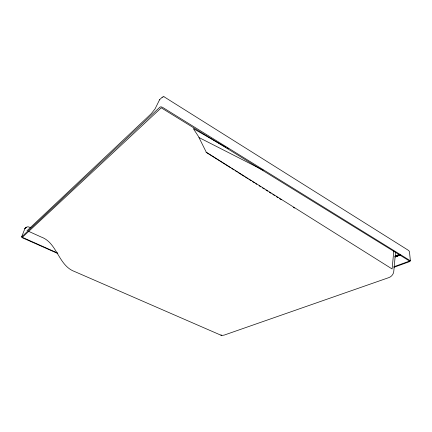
<?xml version="1.0" encoding="UTF-8"?>
<svg xmlns="http://www.w3.org/2000/svg" width="432" height="432" viewBox="0 0 432 432"><rect width="100%" height="100%" fill="white"/><g stroke="black" fill="none" stroke-linecap="round" stroke-linejoin="round"><path stroke-width="0.65" d="M395.55 252.131L393.768 271.458C393.503 274.239 391.478 276.701 388.854 277.609L224.23 335.081L222.356 335.372L220.288 334.919L74.687 271.571C58.088 265.518 57.467 242.762 41.078 236.968L28.841 231.444M393.8 251.035L392.11 268.963L206.275 152.215L198.342 136.264L193.298 128.617L225.968 147.263M24.959 228.469L21.605 236.941L22.064 237.6A1.355 0.572 18.3 0 0 22.361 237.773L57.559 253.4M22.448 237.238L161.255 107.811L409.336 260.912M21.605 236.941L159.851 107.201A1.933 1.296 17.3 0 1 160.218 107.001L160.672 106.893A1.987 1.334 17.3 0 1 161.174 106.882L162.497 107.314L410.368 260.788L409.747 261.565L393.903 267.305M159.586 99.727L155.115 108.783L151.27 113.686L27.005 230.726M26.125 227.356L27.94 226.73L30.769 227.68M162.178 97.249L163.89 96.665M159.43 99.878L162.335 97.103M393.919 266.744L409.266 261.166A0.572 0.275 6.5 0 0 409.336 260.928M163.858 96.66L408.742 250.544L409.455 251.624L410.395 260.874M220.806 335.108L221.81 335.335M57.877 253.174L22.502 237.389A0.54 0.275 15 0 1 22.442 237.238M199.06 137.576L263.147 170.213M227.135 147.928L228.301 148.597M206.096 152.318L230.602 167.783M231.741 168.507L234.02 169.943M235.159 170.662L237.443 172.103M238.583 172.822L244.28 176.418M245.419 177.136L247.698 178.578M248.837 179.296L251.116 180.733M252.256 181.451L254.534 182.893M255.679 183.611L256.819 184.329M259.097 185.771L260.804 186.845M262.516 187.925L264.222 189.005M265.934 190.085L267.646 191.165M269.352 192.245L271.064 193.32M272.77 194.4L274.482 195.48M276.194 196.56L277.9 197.64M279.612 198.715L281.318 199.795M293.285 207.349L294.43 208.067M26.26 227.227L24.862 228.56L26.26 227.227M399.686 254.443L395.28 256.106L399.692 254.448M399.13 254.745L395.361 256.171L399.125 254.74M399.983 254.896L394.924 256.705L399.983 254.885M400.027 255.08L394.994 256.981L400.021 255.074"/></g></svg>
